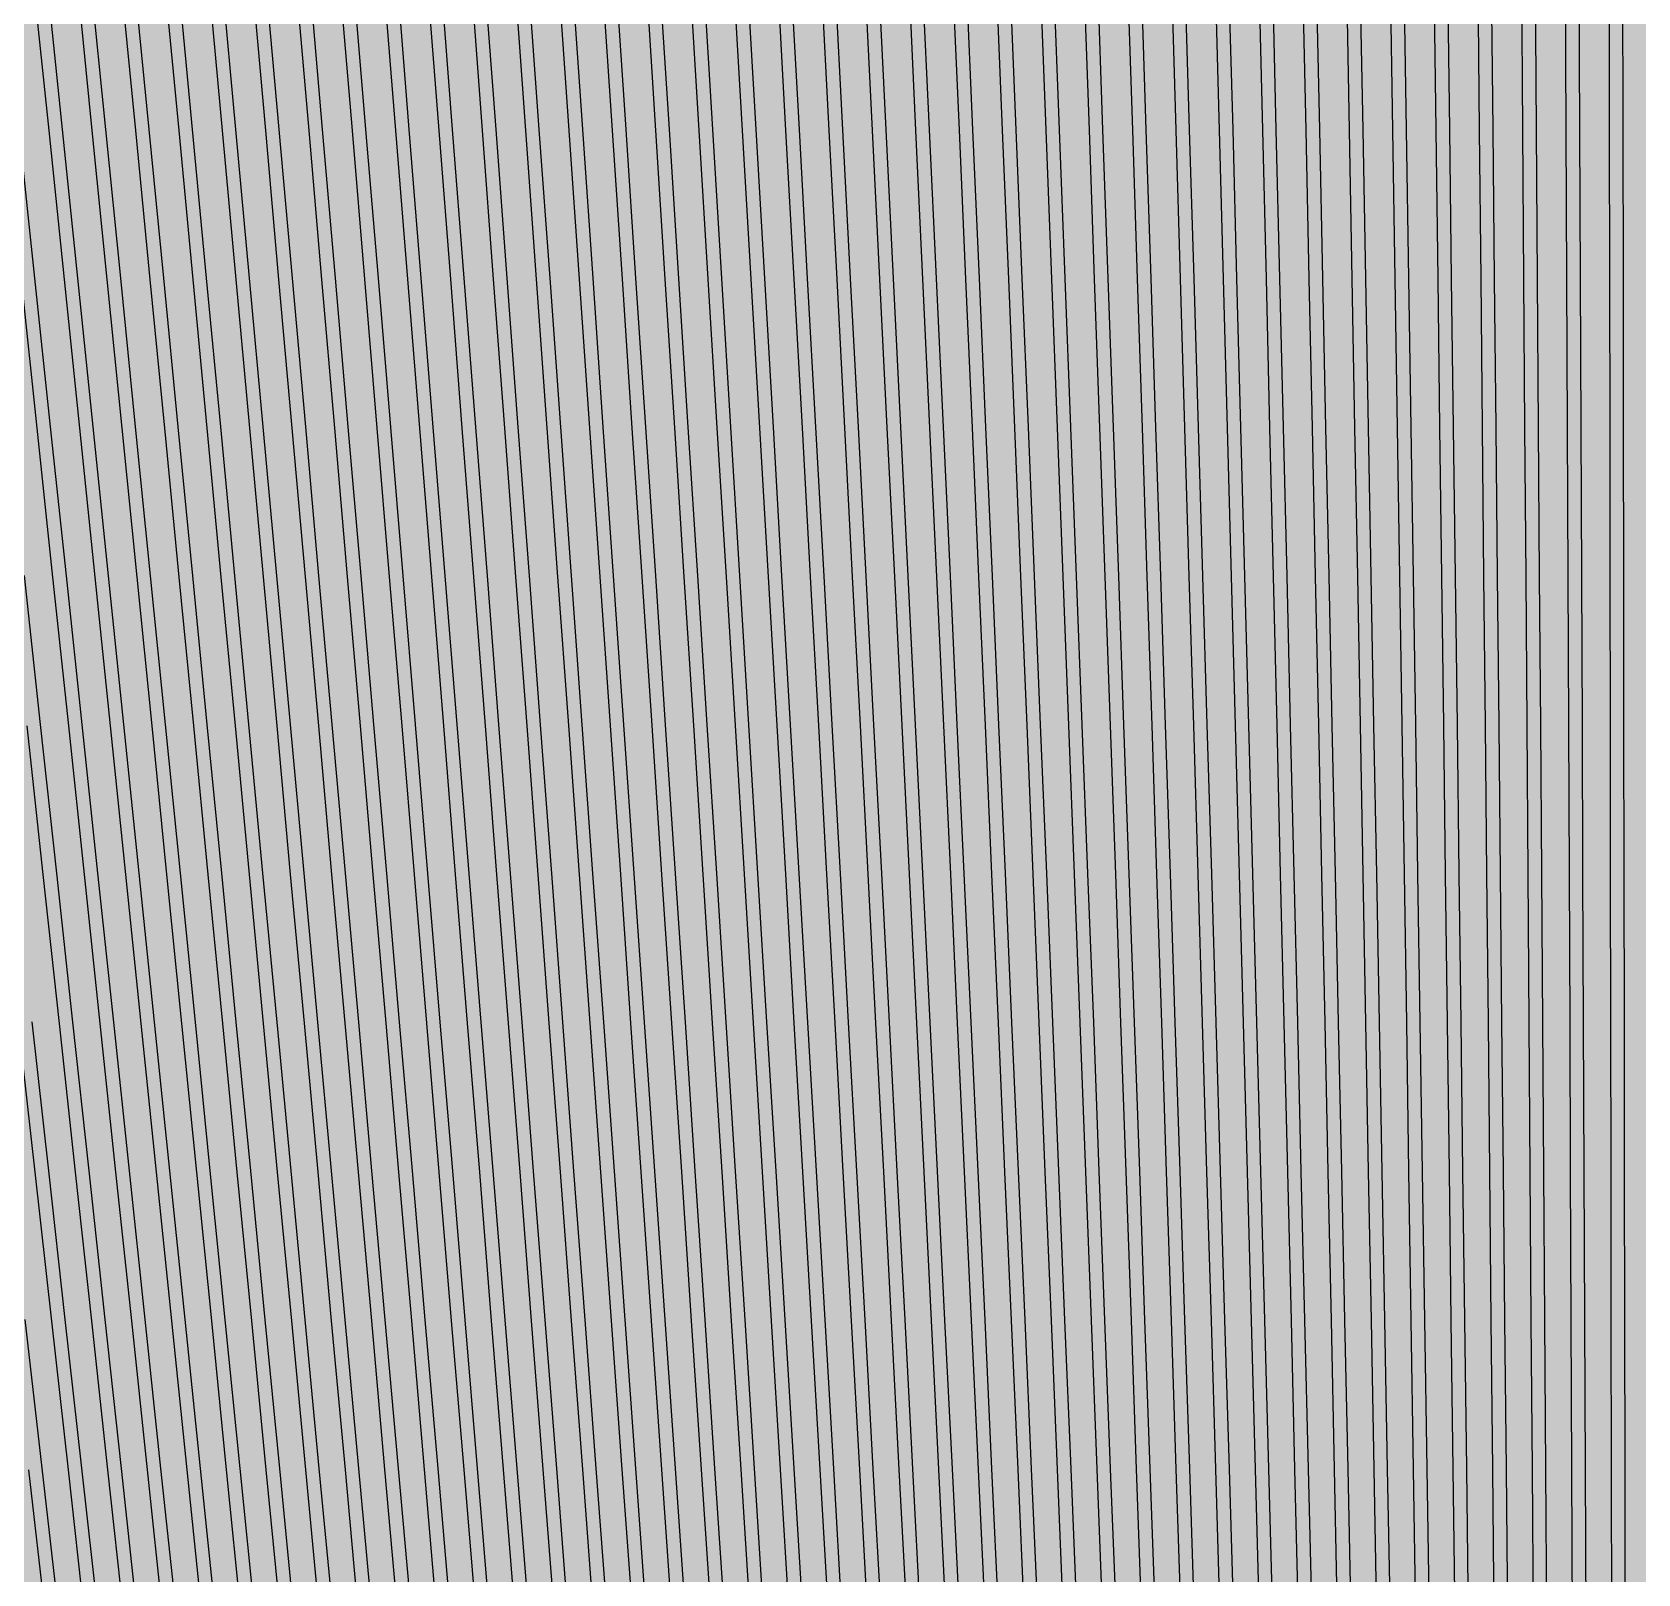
# Model space of a CAD drawing. Header units: metres. Extents: x -7231 to 10969, y -37556 to 1873.
# Drawn here: x 1626.2 to 1869, y -18007.8 to -17774.6 of the extents above; entities that cross this region are included whole.
import ezdxf

# ---------------------------------------------------------------- set-up
doc = ezdxf.new("R2010")
doc.units = ezdxf.units.M
for name, color, linetype in [('Metal1', 4, 'CONTINUOUS'), ('Metal2', 3, 'CONTINUOUS'), ('Polyimide', 7, 'CONTINUOUS')]:
    doc.layers.add(name, color=color, linetype=linetype)

msp = doc.modelspace()

# ---------------------------------------------------------------- hatches: boundary and pattern name
at = {"layer": 'Polyimide'}
msp.add_hatch(color=7, dxfattribs=at).paths.add_polyline_path([(4065.69, -468), (4066.67, -501.99), (4068.51, -535.99), (4071.41, -569.99), (4075.54, -603.99), (4081.04, -637.99), (4088.01, -671.99), (4096.52, -705.98), (4106.62, -739.98), (4118.33, -773.98), (4131.63, -807.98), (4146.49, -841.98), (4162.87, -875.98), (4180.68, -909.97), (4199.83, -943.97), (4220.22, -977.97), (4241.73, -1011.97), (4264.21, -1045.97), (4287.52, -1079.96), (4311.51, -1113.96), (4336.01, -1147.96), (4360.86, -1181.96), (4385.88, -1215.96), (4410.89, -1249.96), (4435.74, -1283.95), (4460.24, -1317.95), (4484.23, -1351.95), (4507.54, -1385.95), (4530.02, -1419.95), (4551.53, -1453.94), (4571.92, -1487.94), (4591.07, -1521.94), (4608.88, -1555.94), (4625.26, -1589.94), (4640.12, -1623.94), (4653.42, -1657.93), (4665.13, -1691.93), (4675.23, -1725.93), (4683.74, -1759.93), (4690.71, -1793.93), (4696.21, -1827.93), (4700.34, -1861.92), (4703.24, -1895.92), (4705.08, -1929.92), (4706.06, -1963.92), (4706.44, -1997.92), (4706.5, -2031.91), (4706.5, -4793.02), (4709.95, -4838.39), (4720.22, -4882.71), (4737.08, -4924.98), (4760.13, -4964.2), (4788.85, -4999.49), (4822.58, -5030.03), (4860.53, -5055.12), (4901.85, -5074.18), (4901.85, -5074.18), (4970.68, -5105.23), (5034.7, -5145.26), (5092.76, -5193.54), (5143.8, -5249.19), (5186.89, -5311.2), (5221.24, -5378.44), (5246.23, -5449.69), (5261.41, -5523.66), (5266.5, -5599), (5261.41, -5674.34), (5246.23, -5748.31), (5221.24, -5819.56), (5186.89, -5886.8), (5143.8, -5948.81), (5092.76, -6004.46), (5034.7, -6052.74), (4970.68, -6092.77), (4901.85, -6123.82), (4860.53, -6142.88), (4822.58, -6167.97), (4788.85, -6198.51), (4760.13, -6233.8), (4737.08, -6273.02), (4720.22, -6315.29), (4709.95, -6359.61), (4706.5, -6404.98), (4706.5, -9221.52), (4709.95, -9266.88), (4720.22, -9311.21), (4737.08, -9353.47), (4760.13, -9392.7), (4788.85, -9427.98), (4822.58, -9458.52), (4860.53, -9483.61), (4901.85, -9502.67), (4970.68, -9533.72), (5034.7, -9573.75), (5092.76, -9622.03), (5143.8, -9677.68), (5186.89, -9739.69), (5221.24, -9806.94), (5246.23, -9878.19), (5261.41, -9952.16), (5266.5, -10027.49), (5261.41, -10102.83), (5246.23, -10176.8), (5221.24, -10248.05), (5186.89, -10315.3), (5143.8, -10377.31), (5092.76, -10432.96), (5034.7, -10481.24), (4970.68, -10521.27), (4901.85, -10552.32), (4860.53, -10571.38), (4822.58, -10596.46), (4788.85, -10627), (4760.13, -10662.29), (4737.08, -10701.52), (4720.22, -10743.78), (4709.95, -10788.1), (4706.5, -10833.47), (4706.5, -13650.01), (4709.95, -13695.38), (4720.22, -13739.7), (4737.08, -13781.96), (4760.13, -13821.19), (4788.85, -13856.48), (4822.58, -13887.02), (4860.53, -13912.11), (4901.85, -13931.17), (4970.68, -13962.22), (5034.7, -14002.25), (5092.76, -14050.53), (5143.8, -14106.18), (5186.89, -14168.19), (5221.24, -14235.43), (5246.23, -14306.68), (5261.41, -14380.65), (5266.5, -14455.99), (5261.41, -14531.33), (5246.23, -14605.29), (5221.24, -14676.55), (5186.89, -14743.79), (5143.8, -14805.8), (5092.76, -14861.45), (5034.7, -14909.73), (4970.68, -14949.76), (4901.85, -14980.81), (4860.53, -14999.87), (4822.58, -15024.96), (4788.85, -15055.5), (4760.13, -15090.79), (4737.08, -15130.01), (4720.22, -15172.27), (4709.95, -15216.6), (4706.5, -15261.97), (4706.5, -15455.99), (4720.95, -15750.04), (4764.14, -16041.26), (4835.68, -16326.84), (4934.86, -16604.04), (5060.74, -16870.18), (5212.09, -17122.7), (5387.47, -17359.17), (5585.18, -17577.31), (5803.32, -17775.02), (6039.79, -17950.4), (6292.31, -18101.75), (6558.45, -18227.63), (6835.65, -18326.81), (7121.23, -18398.34), (7412.45, -18441.54), (7706.5, -18455.99), (9969.01, -18455.99), (10047.42, -18459.84), (10125.08, -18471.36), (10201.23, -18490.44), (10275.15, -18516.89), (10346.12, -18550.45), (10413.46, -18590.81), (10476.52, -18637.58), (10534.69, -18690.3), (10587.41, -18748.47), (10634.18, -18811.53), (10674.54, -18878.87), (10708.11, -18949.84), (10734.56, -19023.76), (10753.63, -19099.92), (10765.15, -19177.58), (10769.01, -19255.99), (10769.01, -20895.8), (10730.24, -20951.41), (10694.6, -21009.08), (10662.21, -21068.63), (10633.17, -21129.89), (10607.55, -21192.66), (10585.45, -21256.74), (10566.93, -21321.96), (10552.05, -21388.09), (10540.84, -21454.95), (10533.35, -21522.33), (10529.6, -21590.02), (10529.6, -21657.81), (10533.35, -21725.5), (10540.84, -21792.87), (10552.05, -21859.73), (10566.93, -21925.87), (10585.45, -21991.08), (10607.55, -22055.17), (10633.17, -22117.94), (10662.21, -22179.19), (10694.6, -22238.74), (10730.24, -22296.41), (10769.01, -22352.03), (10769.01, -32454.24), (10728.74, -32510.49), (10691.72, -32568.92), (10658.05, -32629.35), (10627.85, -32691.58), (10601.2, -32755.42), (10578.21, -32820.67), (10558.93, -32887.1), (10543.44, -32954.52), (10531.77, -33022.71), (10523.97, -33091.44), (10520.07, -33160.51), (10520.07, -33229.69), (10523.97, -33298.75), (10531.77, -33367.49), (10543.44, -33435.67), (10558.93, -33503.09), (10578.21, -33569.53), (10601.2, -33634.77), (10627.85, -33698.61), (10658.05, -33760.85), (10691.72, -33821.28), (10728.74, -33879.71), (10769.01, -33935.96), (10769.01, -36556), (10765.15, -36634.41), (10753.63, -36712.07), (10734.56, -36788.23), (10708.11, -36862.15), (10674.54, -36933.12), (10634.18, -37000.46), (10587.41, -37063.51), (10534.69, -37121.69), (10476.52, -37174.41), (10413.46, -37221.18), (10346.12, -37261.54), (10275.15, -37295.1), (10201.23, -37321.55), (10125.08, -37340.63), (10047.42, -37352.15), (9969.01, -37356), (-6231.01, -37356), (-6309.42, -37352.15), (-6387.08, -37340.63), (-6463.23, -37321.55), (-6537.15, -37295.1), (-6608.12, -37261.54), (-6675.46, -37221.18), (-6738.52, -37174.41), (-6796.69, -37121.69), (-6849.41, -37063.51), (-6896.18, -37000.46), (-6936.54, -36933.12), (-6970.11, -36862.15), (-6996.56, -36788.23), (-7015.63, -36712.07), (-7027.15, -36634.41), (-7031.01, -36556), (-7031.01, -33936), (-6990.74, -33879.75), (-6953.7, -33821.31), (-6920.03, -33760.88), (-6889.82, -33698.64), (-6863.18, -33634.8), (-6840.18, -33569.55), (-6820.9, -33503.11), (-6805.4, -33435.69), (-6793.74, -33367.49), (-6785.94, -33298.75), (-6782.03, -33229.68), (-6782.03, -33160.5), (-6785.94, -33091.43), (-6793.74, -33022.69), (-6805.4, -32954.5), (-6820.9, -32887.07), (-6840.18, -32820.63), (-6863.18, -32755.39), (-6889.82, -32691.54), (-6920.03, -32629.3), (-6953.7, -32568.87), (-6990.74, -32510.43), (-7031.01, -32454.18), (-7031.01, -22364.83), (-6990.74, -22308.58), (-6953.7, -22250.14), (-6920.03, -22189.71), (-6889.82, -22127.47), (-6863.18, -22063.62), (-6840.18, -21998.38), (-6820.9, -21931.94), (-6805.4, -21864.51), (-6793.74, -21796.32), (-6785.94, -21727.58), (-6782.03, -21658.51), (-6782.03, -21589.33), (-6785.94, -21520.26), (-6793.74, -21451.52), (-6805.4, -21383.32), (-6820.9, -21315.9), (-6840.18, -21249.46), (-6863.18, -21184.21), (-6889.82, -21120.37), (-6920.03, -21058.13), (-6953.7, -20997.7), (-6990.74, -20939.26), (-7031.01, -20883.01), (-7031.01, -19255.99), (-7027.15, -19177.58), (-7015.63, -19099.92), (-6996.56, -19023.76), (-6970.11, -18949.84), (-6936.54, -18878.87), (-6896.18, -18811.53), (-6849.41, -18748.47), (-6796.69, -18690.3), (-6738.52, -18637.58), (-6675.46, -18590.81), (-6608.12, -18550.45), (-6537.15, -18516.89), (-6463.23, -18490.44), (-6387.08, -18471.36), (-6309.42, -18459.84), (-6231.01, -18455.99), (-3968.5, -18455.99), (-3674.45, -18441.54), (-3383.23, -18398.34), (-3097.65, -18326.81), (-2820.45, -18227.63), (-2554.31, -18101.75), (-2301.79, -17950.4), (-2065.32, -17775.02), (-1847.18, -17577.31), (-1649.47, -17359.17), (-1474.09, -17122.7), (-1322.74, -16870.18), (-1196.86, -16604.04), (-1097.68, -16326.84), (-1026.14, -16041.26), (-982.95, -15750.04), (-968.5, -15455.99), (-968.5, -15261.97), (-971.95, -15216.6), (-982.22, -15172.27), (-999.08, -15130.01), (-1022.13, -15090.79), (-1050.85, -15055.5), (-1084.58, -15024.96), (-1122.53, -14999.87), (-1163.85, -14980.81), (-1232.68, -14949.76), (-1296.7, -14909.73), (-1354.76, -14861.45), (-1405.8, -14805.8), (-1448.89, -14743.79), (-1483.24, -14676.55), (-1508.23, -14605.29), (-1523.41, -14531.33), (-1528.5, -14455.99), (-1523.41, -14380.65), (-1508.23, -14306.68), (-1483.24, -14235.43), (-1448.89, -14168.19), (-1405.8, -14106.18), (-1354.76, -14050.53), (-1296.7, -14002.25), (-1232.68, -13962.22), (-1163.85, -13931.17), (-1122.53, -13912.11), (-1084.58, -13887.02), (-1050.85, -13856.48), (-1022.13, -13821.19), (-999.08, -13781.96), (-982.22, -13739.7), (-971.95, -13695.38), (-968.5, -13650.01), (-968.5, -12309.64), (-971.95, -12264.27), (-982.22, -12219.94), (-999.08, -12177.68), (-1022.13, -12138.46), (-1050.85, -12103.17), (-1084.58, -12072.63), (-1122.53, -12047.54), (-1163.85, -12028.48), (-1232.68, -11997.43), (-1296.7, -11957.4), (-1354.76, -11909.12), (-1405.8, -11853.47), (-1448.89, -11791.46), (-1483.24, -11724.22), (-1508.23, -11652.96), (-1523.41, -11579), (-1528.5, -11503.66), (-1523.41, -11428.32), (-1508.23, -11354.35), (-1483.24, -11283.1), (-1448.89, -11215.86), (-1405.8, -11153.85), (-1354.76, -11098.2), (-1296.7, -11049.92), (-1232.68, -11009.89), (-1163.85, -10978.84), (-1122.53, -10959.78), (-1084.58, -10934.69), (-1050.85, -10904.15), (-1022.13, -10868.86), (-999.08, -10829.63), (-982.22, -10787.37), (-971.95, -10743.05), (-968.5, -10697.68), (-968.5, -9357.31), (-971.95, -9311.94), (-982.22, -9267.62), (-999.08, -9225.35), (-1022.13, -9186.13), (-1050.85, -9150.84), (-1084.58, -9120.3), (-1122.53, -9095.21), (-1163.85, -9076.15), (-1163.85, -9076.15), (-1232.68, -9045.1), (-1296.7, -9005.07), (-1354.76, -8956.79), (-1405.8, -8901.14), (-1448.89, -8839.13), (-1483.24, -8771.89), (-1508.23, -8700.64), (-1523.41, -8626.67), (-1528.5, -8551.33), (-1523.41, -8475.99), (-1508.23, -8402.02), (-1483.24, -8330.77), (-1448.89, -8263.53), (-1405.8, -8201.52), (-1354.76, -8145.87), (-1296.7, -8097.59), (-1232.68, -8057.56), (-1163.85, -8026.51), (-1163.85, -8026.51), (-1122.53, -8007.45), (-1084.58, -7982.36), (-1050.85, -7951.82), (-1022.13, -7916.53), (-999.08, -7877.31), (-982.22, -7835.04), (-971.95, -7790.72), (-968.5, -7745.35), (-968.5, -6404.98), (-971.95, -6359.61), (-982.22, -6315.29), (-999.08, -6273.02), (-1022.13, -6233.8), (-1050.85, -6198.51), (-1084.58, -6167.97), (-1122.53, -6142.88), (-1163.85, -6123.82), (-1163.85, -6123.82), (-1232.68, -6092.77), (-1296.7, -6052.74), (-1354.76, -6004.46), (-1405.8, -5948.81), (-1448.89, -5886.8), (-1483.24, -5819.56), (-1508.23, -5748.31), (-1523.41, -5674.34), (-1528.5, -5599), (-1523.41, -5523.66), (-1508.23, -5449.69), (-1483.24, -5378.44), (-1448.89, -5311.2), (-1405.8, -5249.19), (-1354.76, -5193.54), (-1296.7, -5145.26), (-1232.68, -5105.23), (-1163.85, -5074.18), (-1163.85, -5074.18), (-1122.53, -5055.12), (-1084.58, -5030.03), (-1050.85, -4999.49), (-1022.13, -4964.2), (-999.08, -4924.98), (-982.22, -4882.71), (-971.95, -4838.39), (-968.5, -4793.02), (-968.5, -2031.91), (-968.44, -1997.92), (-968.06, -1963.92), (-967.05, -1929.92), (-965.18, -1895.92), (-962.22, -1861.92), (-958.01, -1827.93), (-952.41, -1793.93), (-945.31, -1759.93), (-936.64, -1725.93), (-926.35, -1691.93), (-914.43, -1657.93), (-900.88, -1623.94), (-885.74, -1589.94), (-869.05, -1555.94), (-850.91, -1521.94), (-831.4, -1487.94), (-810.63, -1453.94), (-788.72, -1419.95), (-765.82, -1385.95), (-742.07, -1351.95), (-717.63, -1317.95), (-692.67, -1283.95), (-667.36, -1249.96), (-641.88, -1215.96), (-616.39, -1181.96), (-591.08, -1147.96), (-566.12, -1113.96), (-541.68, -1079.96), (-517.93, -1045.97), (-495.03, -1011.97), (-473.12, -977.97), (-452.35, -943.97), (-432.84, -909.97), (-414.7, -875.98), (-398.01, -841.98), (-382.87, -807.98), (-369.32, -773.98), (-357.4, -739.98), (-347.11, -705.98), (-338.44, -671.99), (-331.34, -637.99), (-325.74, -603.99), (-321.53, -569.99), (-318.57, -535.99), (-316.7, -501.99), (-315.69, -468), (-315.31, -434), (-315.25, -400), (-315.25, 401), (-315.25, 451), (-315.25, 1644), (-270.25, 1644), (-270.03, 1637.13), (-269.35, 1630.29), (-268.23, 1623.52), (-266.67, 1616.82), (-264.68, 1610.25), (-262.26, 1603.82), (-259.42, 1597.56), (-256.18, 1591.5), (-252.55, 1585.67), (-248.55, 1580.08), (-244.19, 1574.77), (-239.5, 1569.75), (-234.48, 1565.06), (-229.17, 1560.7), (-223.58, 1556.7), (-217.75, 1553.07), (-211.69, 1549.83), (-205.43, 1546.99), (-199, 1544.57), (-192.43, 1542.58), (-185.73, 1541.02), (-178.96, 1539.9), (-172.12, 1539.22), (-165.25, 1539), (-158.38, 1539.22), (-151.54, 1539.9), (-144.77, 1541.02), (-138.07, 1542.58), (-131.5, 1544.57), (-125.07, 1546.99), (-118.81, 1549.83), (-112.75, 1553.07), (-106.92, 1556.7), (-101.33, 1560.7), (-96.02, 1565.06), (-91, 1569.75), (-86.31, 1574.77), (-81.95, 1580.08), (-77.95, 1585.67), (-74.32, 1591.5), (-71.08, 1597.56), (-68.24, 1603.82), (-65.82, 1610.25), (-63.83, 1616.82), (-62.27, 1623.52), (-61.15, 1630.29), (-60.47, 1637.13), (-60.25, 1644), (1853, 1644), (1853, 1573), (3815.25, 1573), (3815.46, 1579.54), (3816.11, 1586.05), (3817.17, 1592.51), (3818.66, 1598.88), (3820.56, 1605.14), (3822.86, 1611.27), (3825.56, 1617.23), (3828.65, 1623), (3832.1, 1628.56), (3835.91, 1633.88), (3840.07, 1638.93), (3844.54, 1643.71), (3849.32, 1648.18), (3854.37, 1652.34), (3859.69, 1656.15), (3865.25, 1659.6), (3871.02, 1662.69), (3876.98, 1665.39), (3883.11, 1667.69), (3889.37, 1669.59), (3895.74, 1671.08), (3902.2, 1672.14), (3908.71, 1672.79), (3915.25, 1673), (3921.79, 1672.79), (3928.3, 1672.14), (3934.76, 1671.08), (3941.13, 1669.59), (3947.39, 1667.69), (3953.52, 1665.39), (3959.48, 1662.69), (3965.25, 1659.6), (3970.81, 1656.15), (3976.13, 1652.34), (3981.18, 1648.18), (3985.96, 1643.71), (3990.43, 1638.93), (3994.59, 1633.88), (3998.4, 1628.56), (4001.85, 1623), (4004.94, 1617.23), (4007.64, 1611.27), (4009.94, 1605.14), (4011.84, 1598.88), (4013.33, 1592.51), (4014.39, 1586.05), (4015.04, 1579.54), (4015.25, 1573), (4065.25, 1573), (4065.25, 451), (4065.25, 401), (4065.25, -400), (4065.31, -434), (4065.69, -468)])

# ---------------------------------------------------------------- linework, layer by layer
at = {"layer": 'Metal1'}
for points in [[(1657.87, -18014.53), (1655.61, -17992.03), (1653.35, -17969.52), (1651.1, -17947.02), (1648.84, -17924.52), (1646.58, -17902.02), (1644.33, -17879.52), (1642.07, -17857.02), (1639.81, -17834.52), (1637.56, -17812.02), (1635.3, -17789.52), (1633.04, -17767.02)], [(1635.03, -17766.82), (1637.29, -17789.32), (1639.55, -17811.82), (1641.8, -17834.32), (1644.06, -17856.82), (1646.32, -17879.32), (1648.57, -17901.82), (1650.83, -17924.32), (1653.09, -17946.82), (1655.34, -17969.33), (1657.6, -17991.83), (1659.86, -18014.33)], [(1669.71, -18014.52), (1667.58, -17992.02), (1665.45, -17969.52), (1663.32, -17947.02), (1661.19, -17924.52), (1659.06, -17902.02), (1656.93, -17879.52), (1654.8, -17857.02), (1652.67, -17834.52), (1650.54, -17812.01), (1648.41, -17789.51), (1646.28, -17767.01)], [(1648.27, -17766.82), (1650.4, -17789.33), (1652.53, -17811.83), (1654.66, -17834.33), (1656.79, -17856.83), (1658.92, -17879.33), (1661.05, -17901.83), (1663.18, -17924.33), (1665.31, -17946.83), (1667.44, -17969.33), (1669.57, -17991.83), (1671.7, -18014.33)], [(1681.54, -18014.51), (1679.54, -17992.01), (1677.54, -17969.51), (1675.54, -17947.01), (1673.53, -17924.51), (1671.53, -17902.01), (1669.53, -17879.51), (1667.53, -17857.01), (1665.52, -17834.51), (1663.52, -17812.01), (1661.52, -17789.51), (1659.52, -17767.01)], [(1661.51, -17766.83), (1663.51, -17789.33), (1665.51, -17811.83), (1667.52, -17834.33), (1669.52, -17856.83), (1671.52, -17879.33), (1673.52, -17901.83), (1675.53, -17924.33), (1677.53, -17946.84), (1679.53, -17969.34), (1681.53, -17991.84), (1683.54, -18014.34)], [(1693.38, -18014.51), (1691.51, -17992.01), (1689.63, -17969.51), (1687.76, -17947.01), (1685.88, -17924.51), (1684.01, -17902.01), (1682.13, -17879.51), (1680.26, -17857), (1678.38, -17834.5), (1676.51, -17812), (1674.63, -17789.5), (1672.75, -17767)], [(1674.75, -17766.84), (1676.62, -17789.34), (1678.5, -17811.84), (1680.37, -17834.34), (1682.25, -17856.84), (1684.12, -17879.34), (1686, -17901.84), (1687.87, -17924.34), (1689.75, -17946.84), (1691.62, -17969.34), (1693.5, -17991.84), (1695.37, -18014.34)], [(1705.22, -18014.5), (1703.47, -17992), (1701.72, -17969.5), (1699.98, -17947), (1698.23, -17924.5), (1696.48, -17902), (1694.73, -17879.5), (1692.98, -17857), (1691.24, -17834.5), (1689.49, -17812), (1687.74, -17789.5), (1685.99, -17767)], [(1687.99, -17766.84), (1689.73, -17789.34), (1691.48, -17811.84), (1693.23, -17834.34), (1694.98, -17856.84), (1696.73, -17879.34), (1698.47, -17901.85), (1700.22, -17924.35), (1701.97, -17946.85), (1703.72, -17969.35), (1705.47, -17991.85), (1707.21, -18014.35)], [(1717.06, -18014.5), (1715.44, -17992), (1713.82, -17969.5), (1712.2, -17947), (1710.57, -17924.5), (1708.95, -17901.99), (1707.33, -17879.49), (1705.71, -17856.99), (1704.09, -17834.49), (1702.47, -17811.99), (1700.85, -17789.49), (1699.23, -17766.99)], [(1701.22, -17766.85), (1702.84, -17789.35), (1704.46, -17811.85), (1706.09, -17834.35), (1707.71, -17856.85), (1709.33, -17879.35), (1710.95, -17901.85), (1712.57, -17924.35), (1714.19, -17946.85), (1715.81, -17969.35), (1717.43, -17991.85), (1719.05, -18014.35)], [(1728.9, -18014.49), (1727.4, -17991.99), (1725.91, -17969.49), (1724.42, -17946.99), (1722.92, -17924.49), (1721.43, -17901.99), (1719.93, -17879.49), (1718.44, -17856.99), (1716.95, -17834.49), (1715.45, -17811.99), (1713.96, -17789.49), (1712.46, -17766.99)], [(1714.46, -17766.85), (1715.95, -17789.35), (1717.45, -17811.85), (1718.94, -17834.35), (1720.44, -17856.86), (1721.93, -17879.36), (1723.42, -17901.86), (1724.92, -17924.36), (1726.41, -17946.86), (1727.9, -17969.36), (1729.4, -17991.86), (1730.89, -18014.36)], [(1740.74, -18014.49), (1739.37, -17991.99), (1738, -17969.49), (1736.64, -17946.98), (1735.27, -17924.48), (1733.9, -17901.98), (1732.54, -17879.48), (1731.17, -17856.98), (1729.8, -17834.48), (1728.44, -17811.98), (1727.07, -17789.48), (1725.7, -17766.98)], [(1727.7, -17766.86), (1729.06, -17789.36), (1730.43, -17811.86), (1731.8, -17834.36), (1733.16, -17856.86), (1734.53, -17879.36), (1735.9, -17901.86), (1737.26, -17924.36), (1738.63, -17946.86), (1740, -17969.36), (1741.36, -17991.86), (1742.73, -18014.37)], [(1752.57, -18014.48), (1751.33, -17991.98), (1750.09, -17969.48), (1748.85, -17946.98), (1747.62, -17924.48), (1746.38, -17901.98), (1745.14, -17879.48), (1743.9, -17856.98), (1742.66, -17834.48), (1741.42, -17811.98), (1740.18, -17789.47), (1738.94, -17766.97)], [(1740.94, -17766.86), (1742.18, -17789.36), (1743.41, -17811.87), (1744.65, -17834.37), (1745.89, -17856.87), (1747.13, -17879.37), (1748.37, -17901.87), (1749.61, -17924.37), (1750.85, -17946.87), (1752.09, -17969.37), (1753.33, -17991.87), (1754.57, -18014.37)], [(1764.41, -18014.48), (1763.3, -17991.97), (1762.19, -17969.47), (1761.07, -17946.97), (1759.96, -17924.47), (1758.85, -17901.97), (1757.74, -17879.47), (1756.63, -17856.97), (1755.51, -17834.47), (1754.4, -17811.97), (1753.29, -17789.47), (1752.18, -17766.97)], [(1754.17, -17766.87), (1755.29, -17789.37), (1756.4, -17811.87), (1757.51, -17834.37), (1758.62, -17856.87), (1759.74, -17879.37), (1760.85, -17901.87), (1761.96, -17924.37), (1763.07, -17946.87), (1764.18, -17969.38), (1765.3, -17991.88), (1766.41, -18014.38)], [(1776.25, -18014.47), (1775.27, -17991.97), (1774.28, -17969.47), (1773.29, -17946.97), (1772.31, -17924.47), (1771.32, -17901.97), (1770.34, -17879.47), (1769.35, -17856.97), (1768.37, -17834.46), (1767.38, -17811.96), (1766.4, -17789.46), (1765.41, -17766.96)], [(1767.41, -17766.88), (1768.4, -17789.38), (1769.38, -17811.88), (1770.37, -17834.38), (1771.35, -17856.88), (1772.34, -17879.38), (1773.32, -17901.88), (1774.31, -17924.38), (1775.29, -17946.88), (1776.28, -17969.38), (1777.26, -17991.88), (1778.25, -18014.38)], [(1788.09, -18014.46), (1787.23, -17991.96), (1786.37, -17969.46), (1785.51, -17946.96), (1784.66, -17924.46), (1783.8, -17901.96), (1782.94, -17879.46), (1782.08, -17856.96), (1781.22, -17834.46), (1780.37, -17811.96), (1779.51, -17789.46), (1778.65, -17766.96)], [(1780.65, -17766.88), (1781.51, -17789.38), (1782.36, -17811.88), (1783.22, -17834.38), (1784.08, -17856.88), (1784.94, -17879.38), (1785.8, -17901.88), (1786.66, -17924.39), (1787.51, -17946.89), (1788.37, -17969.39), (1789.23, -17991.89), (1790.09, -18014.39)], [(1799.93, -18014.46), (1799.2, -17991.96), (1798.47, -17969.46), (1797.73, -17946.96), (1797, -17924.46), (1796.27, -17901.96), (1795.54, -17879.45), (1794.81, -17856.95), (1794.08, -17834.45), (1793.35, -17811.95), (1792.62, -17789.45), (1791.89, -17766.95)], [(1793.89, -17766.89), (1794.62, -17789.39), (1795.35, -17811.89), (1796.08, -17834.39), (1796.81, -17856.89), (1797.54, -17879.39), (1798.27, -17901.89), (1799, -17924.39), (1799.73, -17946.89), (1800.46, -17969.39), (1801.2, -17991.89), (1801.93, -18014.39)], [(1811.77, -18014.45), (1811.16, -17991.95), (1810.56, -17969.45), (1809.95, -17946.95), (1809.35, -17924.45), (1808.75, -17901.95), (1808.14, -17879.45), (1807.54, -17856.95), (1806.94, -17834.45), (1806.33, -17811.95), (1805.73, -17789.45), (1805.12, -17766.95)], [(1807.12, -17766.89), (1807.73, -17789.39), (1808.33, -17811.89), (1808.93, -17834.39), (1809.54, -17856.89), (1810.14, -17879.4), (1810.75, -17901.9), (1811.35, -17924.4), (1811.95, -17946.9), (1812.56, -17969.4), (1813.16, -17991.9), (1813.77, -18014.4)], [(1823.6, -18014.45), (1823.13, -17991.95), (1822.65, -17969.45), (1822.17, -17946.95), (1821.7, -17924.44), (1821.22, -17901.94), (1820.74, -17879.44), (1820.27, -17856.94), (1819.79, -17834.44), (1819.31, -17811.94), (1818.84, -17789.44), (1818.36, -17766.94)], [(1820.36, -17766.9), (1820.84, -17789.4), (1821.31, -17811.9), (1821.79, -17834.4), (1822.27, -17856.9), (1822.74, -17879.4), (1823.22, -17901.9), (1823.7, -17924.4), (1824.17, -17946.9), (1824.65, -17969.4), (1825.13, -17991.9), (1825.6, -18014.41)], [(1835.44, -18014.44), (1835.09, -17991.94), (1834.74, -17969.44), (1834.39, -17946.94), (1834.05, -17924.44), (1833.7, -17901.94), (1833.35, -17879.44), (1833, -17856.94), (1832.65, -17834.44), (1832.3, -17811.94), (1831.95, -17789.43), (1831.6, -17766.93)], [(1833.6, -17766.9), (1833.95, -17789.4), (1834.3, -17811.9), (1834.65, -17834.41), (1835, -17856.91), (1835.35, -17879.41), (1835.7, -17901.91), (1836.04, -17924.41), (1836.39, -17946.91), (1836.74, -17969.41), (1837.09, -17991.91), (1837.44, -18014.41)], [(1847.28, -18014.44), (1847.06, -17991.94), (1846.84, -17969.43), (1846.61, -17946.93), (1846.39, -17924.43), (1846.17, -17901.93), (1845.95, -17879.43), (1845.72, -17856.93), (1845.5, -17834.43), (1845.28, -17811.93), (1845.06, -17789.43), (1844.83, -17766.93)], [(1846.83, -17766.91), (1847.06, -17789.41), (1847.28, -17811.91), (1847.5, -17834.41), (1847.72, -17856.91), (1847.95, -17879.41), (1848.17, -17901.91), (1848.39, -17924.41), (1848.61, -17946.91), (1848.84, -17969.42), (1849.06, -17991.92), (1849.28, -18014.42)], [(1859.12, -18014.43), (1859.03, -17991.93), (1858.93, -17969.43), (1858.83, -17946.93), (1858.74, -17924.43), (1858.64, -17901.93), (1858.55, -17879.43), (1858.45, -17856.93), (1858.36, -17834.43), (1858.26, -17811.92), (1858.17, -17789.42), (1858.07, -17766.92)], [(1860.07, -17766.91), (1860.17, -17789.42), (1860.26, -17811.92), (1860.36, -17834.42), (1860.45, -17856.92), (1860.55, -17879.42), (1860.64, -17901.92), (1860.74, -17924.42), (1860.83, -17946.92), (1860.93, -17969.42), (1861.03, -17991.92), (1861.12, -18014.42)], [(1624.18, -17789.31), (1626.56, -17811.81), (1628.95, -17834.32), (1631.33, -17856.82), (1633.72, -17879.32), (1636.1, -17901.82), (1638.48, -17924.32), (1640.87, -17946.82), (1643.25, -17969.32), (1645.63, -17991.82), (1648.02, -18014.32)], [(1646.03, -18014.53), (1643.65, -17992.03), (1641.26, -17969.53), (1638.88, -17947.03), (1636.49, -17924.53), (1634.11, -17902.03), (1631.73, -17879.53), (1629.34, -17857.03), (1626.96, -17834.53), (1624.58, -17812.03)], [(1634.19, -18014.54), (1631.68, -17992.04), (1629.17, -17969.54), (1626.66, -17947.04), (1624.15, -17924.53)], [(1626.13, -17924.31), (1628.65, -17946.81), (1631.16, -17969.31), (1633.67, -17991.81), (1636.18, -18014.32)]]:
    msp.add_lwpolyline(points, dxfattribs=at)
at = {"layer": 'Metal2'}
for points in [[(1651.95, -18014.53), (1649.63, -17992.03), (1647.31, -17969.53), (1644.99, -17947.03), (1642.67, -17924.53), (1640.35, -17902.03), (1638.03, -17879.52), (1635.71, -17857.02), (1633.39, -17834.52), (1631.07, -17812.02), (1628.75, -17789.52), (1626.43, -17767.02)], [(1628.42, -17766.82), (1630.74, -17789.32), (1633.06, -17811.82), (1635.38, -17834.32), (1637.7, -17856.82), (1640.02, -17879.32), (1642.34, -17901.82), (1644.66, -17924.32), (1646.98, -17946.82), (1649.3, -17969.32), (1651.62, -17991.82), (1653.94, -18014.32)], [(1663.79, -18014.52), (1661.59, -17992.02), (1659.4, -17969.52), (1657.21, -17947.02), (1655.01, -17924.52), (1652.82, -17902.02), (1650.63, -17879.52), (1648.43, -17857.02), (1646.24, -17834.52), (1644.05, -17812.02), (1641.86, -17789.52), (1639.66, -17767.02)], [(1641.65, -17766.82), (1643.85, -17789.32), (1646.04, -17811.82), (1648.23, -17834.32), (1650.43, -17856.82), (1652.62, -17879.33), (1654.81, -17901.83), (1657, -17924.33), (1659.2, -17946.83), (1661.39, -17969.33), (1663.58, -17991.83), (1665.78, -18014.33)], [(1675.62, -18014.52), (1673.56, -17992.02), (1671.49, -17969.52), (1669.43, -17947.02), (1667.36, -17924.51), (1665.29, -17902.01), (1663.23, -17879.51), (1661.16, -17857.01), (1659.1, -17834.51), (1657.03, -17812.01), (1654.97, -17789.51), (1652.9, -17767.01)], [(1654.89, -17766.83), (1656.96, -17789.33), (1659.02, -17811.83), (1661.09, -17834.33), (1663.15, -17856.83), (1665.22, -17879.33), (1667.29, -17901.83), (1669.35, -17924.33), (1671.42, -17946.83), (1673.48, -17969.33), (1675.55, -17991.83), (1677.62, -18014.33)], [(1687.46, -18014.51), (1685.52, -17992.01), (1683.59, -17969.51), (1681.65, -17947.01), (1679.71, -17924.51), (1677.77, -17902.01), (1675.83, -17879.51), (1673.89, -17857.01), (1671.95, -17834.51), (1670.01, -17812.01), (1668.08, -17789.51), (1666.14, -17767)], [(1668.13, -17766.83), (1670.07, -17789.33), (1672.01, -17811.83), (1673.95, -17834.33), (1675.88, -17856.84), (1677.82, -17879.34), (1679.76, -17901.84), (1681.7, -17924.34), (1683.64, -17946.84), (1685.58, -17969.34), (1687.52, -17991.84), (1689.46, -18014.34)], [(1699.3, -18014.51), (1697.49, -17992.01), (1695.68, -17969.51), (1693.87, -17947), (1692.05, -17924.5), (1690.24, -17902), (1688.43, -17879.5), (1686.62, -17857), (1684.81, -17834.5), (1683, -17812), (1681.18, -17789.5), (1679.37, -17767)], [(1681.37, -17766.84), (1683.18, -17789.34), (1684.99, -17811.84), (1686.8, -17834.34), (1688.61, -17856.84), (1690.42, -17879.34), (1692.24, -17901.84), (1694.05, -17924.34), (1695.86, -17946.84), (1697.67, -17969.34), (1699.48, -17991.85), (1701.29, -18014.35)], [(1711.14, -18014.5), (1709.45, -17992), (1707.77, -17969.5), (1706.09, -17947), (1704.4, -17924.5), (1702.72, -17902), (1701.03, -17879.5), (1699.35, -17857), (1697.66, -17834.5), (1695.98, -17811.99), (1694.29, -17789.49), (1692.61, -17766.99)], [(1694.6, -17766.84), (1696.29, -17789.34), (1697.97, -17811.85), (1699.66, -17834.35), (1701.34, -17856.85), (1703.03, -17879.35), (1704.71, -17901.85), (1706.4, -17924.35), (1708.08, -17946.85), (1709.76, -17969.35), (1711.45, -17991.85), (1713.13, -18014.35)], [(1722.98, -18014.5), (1721.42, -17991.99), (1719.86, -17969.49), (1718.31, -17946.99), (1716.75, -17924.49), (1715.19, -17901.99), (1713.63, -17879.49), (1712.08, -17856.99), (1710.52, -17834.49), (1708.96, -17811.99), (1707.4, -17789.49), (1705.85, -17766.99)], [(1707.84, -17766.85), (1709.4, -17789.35), (1710.96, -17811.85), (1712.51, -17834.35), (1714.07, -17856.85), (1715.63, -17879.35), (1717.19, -17901.85), (1718.74, -17924.35), (1720.3, -17946.86), (1721.86, -17969.36), (1723.42, -17991.86), (1724.97, -18014.36)], [(1734.82, -18014.49), (1733.39, -17991.99), (1731.96, -17969.49), (1730.53, -17946.99), (1729.1, -17924.49), (1727.66, -17901.99), (1726.23, -17879.49), (1724.8, -17856.98), (1723.37, -17834.48), (1721.94, -17811.98), (1720.51, -17789.48), (1719.08, -17766.98)], [(1721.08, -17766.86), (1722.51, -17789.36), (1723.94, -17811.86), (1725.37, -17834.36), (1726.8, -17856.86), (1728.23, -17879.36), (1729.66, -17901.86), (1731.09, -17924.36), (1732.52, -17946.86), (1733.95, -17969.36), (1735.38, -17991.86), (1736.81, -18014.36)], [(1746.65, -18014.48), (1745.35, -17991.98), (1744.05, -17969.48), (1742.75, -17946.98), (1741.44, -17924.48), (1740.14, -17901.98), (1738.84, -17879.48), (1737.53, -17856.98), (1736.23, -17834.48), (1734.93, -17811.98), (1733.62, -17789.48), (1732.32, -17766.98)], [(1734.32, -17766.86), (1735.62, -17789.36), (1736.92, -17811.86), (1738.23, -17834.36), (1739.53, -17856.86), (1740.83, -17879.36), (1742.14, -17901.87), (1743.44, -17924.37), (1744.74, -17946.87), (1746.04, -17969.37), (1747.35, -17991.87), (1748.65, -18014.37)], [(1758.49, -18014.48), (1757.32, -17991.98), (1756.14, -17969.48), (1754.96, -17946.98), (1753.79, -17924.48), (1752.61, -17901.98), (1751.44, -17879.47), (1750.26, -17856.97), (1749.09, -17834.47), (1747.91, -17811.97), (1746.73, -17789.47), (1745.56, -17766.97)], [(1747.55, -17766.87), (1748.73, -17789.37), (1749.91, -17811.87), (1751.08, -17834.37), (1752.26, -17856.87), (1753.43, -17879.37), (1754.61, -17901.87), (1755.79, -17924.37), (1756.96, -17946.87), (1758.14, -17969.37), (1759.31, -17991.87), (1760.49, -18014.37)], [(1770.33, -18014.47), (1769.28, -17991.97), (1768.23, -17969.47), (1767.18, -17946.97), (1766.14, -17924.47), (1765.09, -17901.97), (1764.04, -17879.47), (1762.99, -17856.97), (1761.94, -17834.47), (1760.89, -17811.97), (1759.84, -17789.47), (1758.79, -17766.97)], [(1760.79, -17766.87), (1761.84, -17789.37), (1762.89, -17811.87), (1763.94, -17834.37), (1764.99, -17856.87), (1766.04, -17879.38), (1767.08, -17901.88), (1768.13, -17924.38), (1769.18, -17946.88), (1770.23, -17969.38), (1771.28, -17991.88), (1772.33, -18014.38)], [(1782.17, -18014.47), (1781.25, -17991.97), (1780.33, -17969.47), (1779.4, -17946.97), (1778.48, -17924.46), (1777.56, -17901.96), (1776.64, -17879.46), (1775.72, -17856.96), (1774.8, -17834.46), (1773.87, -17811.96), (1772.95, -17789.46), (1772.03, -17766.96)], [(1774.03, -17766.88), (1774.95, -17789.38), (1775.87, -17811.88), (1776.79, -17834.38), (1777.72, -17856.88), (1778.64, -17879.38), (1779.56, -17901.88), (1780.48, -17924.38), (1781.4, -17946.88), (1782.32, -17969.38), (1783.25, -17991.88), (1784.17, -18014.39)], [(1794.01, -18014.46), (1793.21, -17991.96), (1792.42, -17969.46), (1791.62, -17946.96), (1790.83, -17924.46), (1790.04, -17901.96), (1789.24, -17879.46), (1788.45, -17856.96), (1787.65, -17834.46), (1786.86, -17811.96), (1786.06, -17789.45), (1785.27, -17766.95)], [(1787.27, -17766.88), (1788.06, -17789.38), (1788.86, -17811.88), (1789.65, -17834.39), (1790.45, -17856.89), (1791.24, -17879.39), (1792.03, -17901.89), (1792.83, -17924.39), (1793.62, -17946.89), (1794.42, -17969.39), (1795.21, -17991.89), (1796.01, -18014.39)], [(1805.85, -18014.46), (1805.18, -17991.96), (1804.51, -17969.45), (1803.84, -17946.95), (1803.18, -17924.45), (1802.51, -17901.95), (1801.84, -17879.45), (1801.17, -17856.95), (1800.51, -17834.45), (1799.84, -17811.95), (1799.17, -17789.45), (1798.51, -17766.95)], [(1800.5, -17766.89), (1801.17, -17789.39), (1801.84, -17811.89), (1802.51, -17834.39), (1803.17, -17856.89), (1803.84, -17879.39), (1804.51, -17901.89), (1805.18, -17924.39), (1805.84, -17946.89), (1806.51, -17969.4), (1807.18, -17991.9), (1807.85, -18014.4)], [(1817.69, -18014.45), (1817.15, -17991.95), (1816.6, -17969.45), (1816.06, -17946.95), (1815.52, -17924.45), (1814.98, -17901.95), (1814.44, -17879.45), (1813.9, -17856.95), (1813.36, -17834.44), (1812.82, -17811.94), (1812.28, -17789.44), (1811.74, -17766.94)], [(1813.74, -17766.89), (1814.28, -17789.4), (1814.82, -17811.9), (1815.36, -17834.4), (1815.9, -17856.9), (1816.44, -17879.4), (1816.98, -17901.9), (1817.52, -17924.4), (1818.06, -17946.9), (1818.6, -17969.4), (1819.14, -17991.9), (1819.68, -18014.4)], [(1829.52, -18014.44), (1829.11, -17991.94), (1828.7, -17969.44), (1828.28, -17946.94), (1827.87, -17924.44), (1827.46, -17901.94), (1827.05, -17879.44), (1826.63, -17856.94), (1826.22, -17834.44), (1825.81, -17811.94), (1825.39, -17789.44), (1824.98, -17766.94)], [(1826.98, -17766.9), (1827.39, -17789.4), (1827.81, -17811.9), (1828.22, -17834.4), (1828.63, -17856.9), (1829.04, -17879.4), (1829.46, -17901.9), (1829.87, -17924.41), (1830.28, -17946.91), (1830.7, -17969.41), (1831.11, -17991.91), (1831.52, -18014.41)], [(1841.36, -18014.44), (1841.08, -17991.94), (1840.79, -17969.44), (1840.5, -17946.94), (1840.22, -17924.44), (1839.93, -17901.94), (1839.65, -17879.43), (1839.36, -17856.93), (1839.07, -17834.43), (1838.79, -17811.93), (1838.5, -17789.43), (1838.22, -17766.93)], [(1840.22, -17766.91), (1840.5, -17789.41), (1840.79, -17811.91), (1841.07, -17834.41), (1841.36, -17856.91), (1841.65, -17879.41), (1841.93, -17901.91), (1842.22, -17924.41), (1842.5, -17946.91), (1842.79, -17969.41), (1843.08, -17991.91), (1843.36, -18014.41)], [(1853.2, -18014.43), (1853.04, -17991.93), (1852.88, -17969.43), (1852.72, -17946.93), (1852.57, -17924.43), (1852.41, -17901.93), (1852.25, -17879.43), (1852.09, -17856.93), (1851.93, -17834.43), (1851.77, -17811.93), (1851.61, -17789.43), (1851.45, -17766.93)], [(1853.45, -17766.91), (1853.61, -17789.41), (1853.77, -17811.91), (1853.93, -17834.41), (1854.09, -17856.91), (1854.25, -17879.42), (1854.41, -17901.92), (1854.57, -17924.42), (1854.72, -17946.92), (1854.88, -17969.42), (1855.04, -17991.92), (1855.2, -18014.42)], [(1865.04, -18014.43), (1865.01, -17991.93), (1864.98, -17969.43), (1864.94, -17946.93), (1864.91, -17924.42), (1864.88, -17901.92), (1864.85, -17879.42), (1864.82, -17856.92), (1864.79, -17834.42), (1864.75, -17811.92), (1864.72, -17789.42), (1864.69, -17766.92)], [(1866.69, -17766.92), (1866.72, -17789.42), (1866.75, -17811.92), (1866.79, -17834.42), (1866.82, -17856.92), (1866.85, -17879.42), (1866.88, -17901.92), (1866.91, -17924.42), (1866.94, -17946.92), (1866.98, -17969.42), (1867.01, -17991.92), (1867.04, -18014.42)], [(1624.97, -17856.81), (1627.41, -17879.31), (1629.86, -17901.81), (1632.31, -17924.32), (1634.76, -17946.82), (1637.2, -17969.32), (1639.65, -17991.82), (1642.1, -18014.32)], [(1640.11, -18014.53), (1637.66, -17992.03), (1635.22, -17969.53), (1632.77, -17947.03), (1630.32, -17924.53), (1627.87, -17902.03), (1625.43, -17879.53)], [(1625.11, -17969.31), (1627.68, -17991.81), (1630.26, -18014.31), (1632.83, -18036.81), (1635.41, -18059.31), (1637.98, -18081.81), (1640.56, -18104.32), (1643.13, -18126.82), (1645.71, -18149.32), (1648.28, -18171.82), (1650.85, -18194.32), (1653.43, -18216.82), (1656, -18239.32), (1658.58, -18261.82), (1661.15, -18284.32), (1663.73, -18306.82), (1666.3, -18329.32), (1668.87, -18351.82), (1671.45, -18374.32), (1674.02, -18396.82), (1676.6, -18419.32), (1679.17, -18441.83), (1681.75, -18464.33)], [(1679.76, -18464.55), (1677.19, -18442.05), (1674.61, -18419.55), (1672.04, -18397.05), (1669.46, -18374.55), (1666.89, -18352.05), (1664.31, -18329.55), (1661.74, -18307.05), (1659.16, -18284.55), (1656.59, -18262.05), (1654.02, -18239.55), (1651.44, -18217.05), (1648.87, -18194.55), (1646.29, -18172.04), (1643.72, -18149.54), (1641.14, -18127.04), (1638.57, -18104.54), (1635.99, -18082.04), (1633.42, -18059.54), (1630.85, -18037.04), (1628.27, -18014.54), (1625.7, -17992.04)]]:
    msp.add_lwpolyline(points, dxfattribs=at)

doc.saveas('drawing.dxf')
